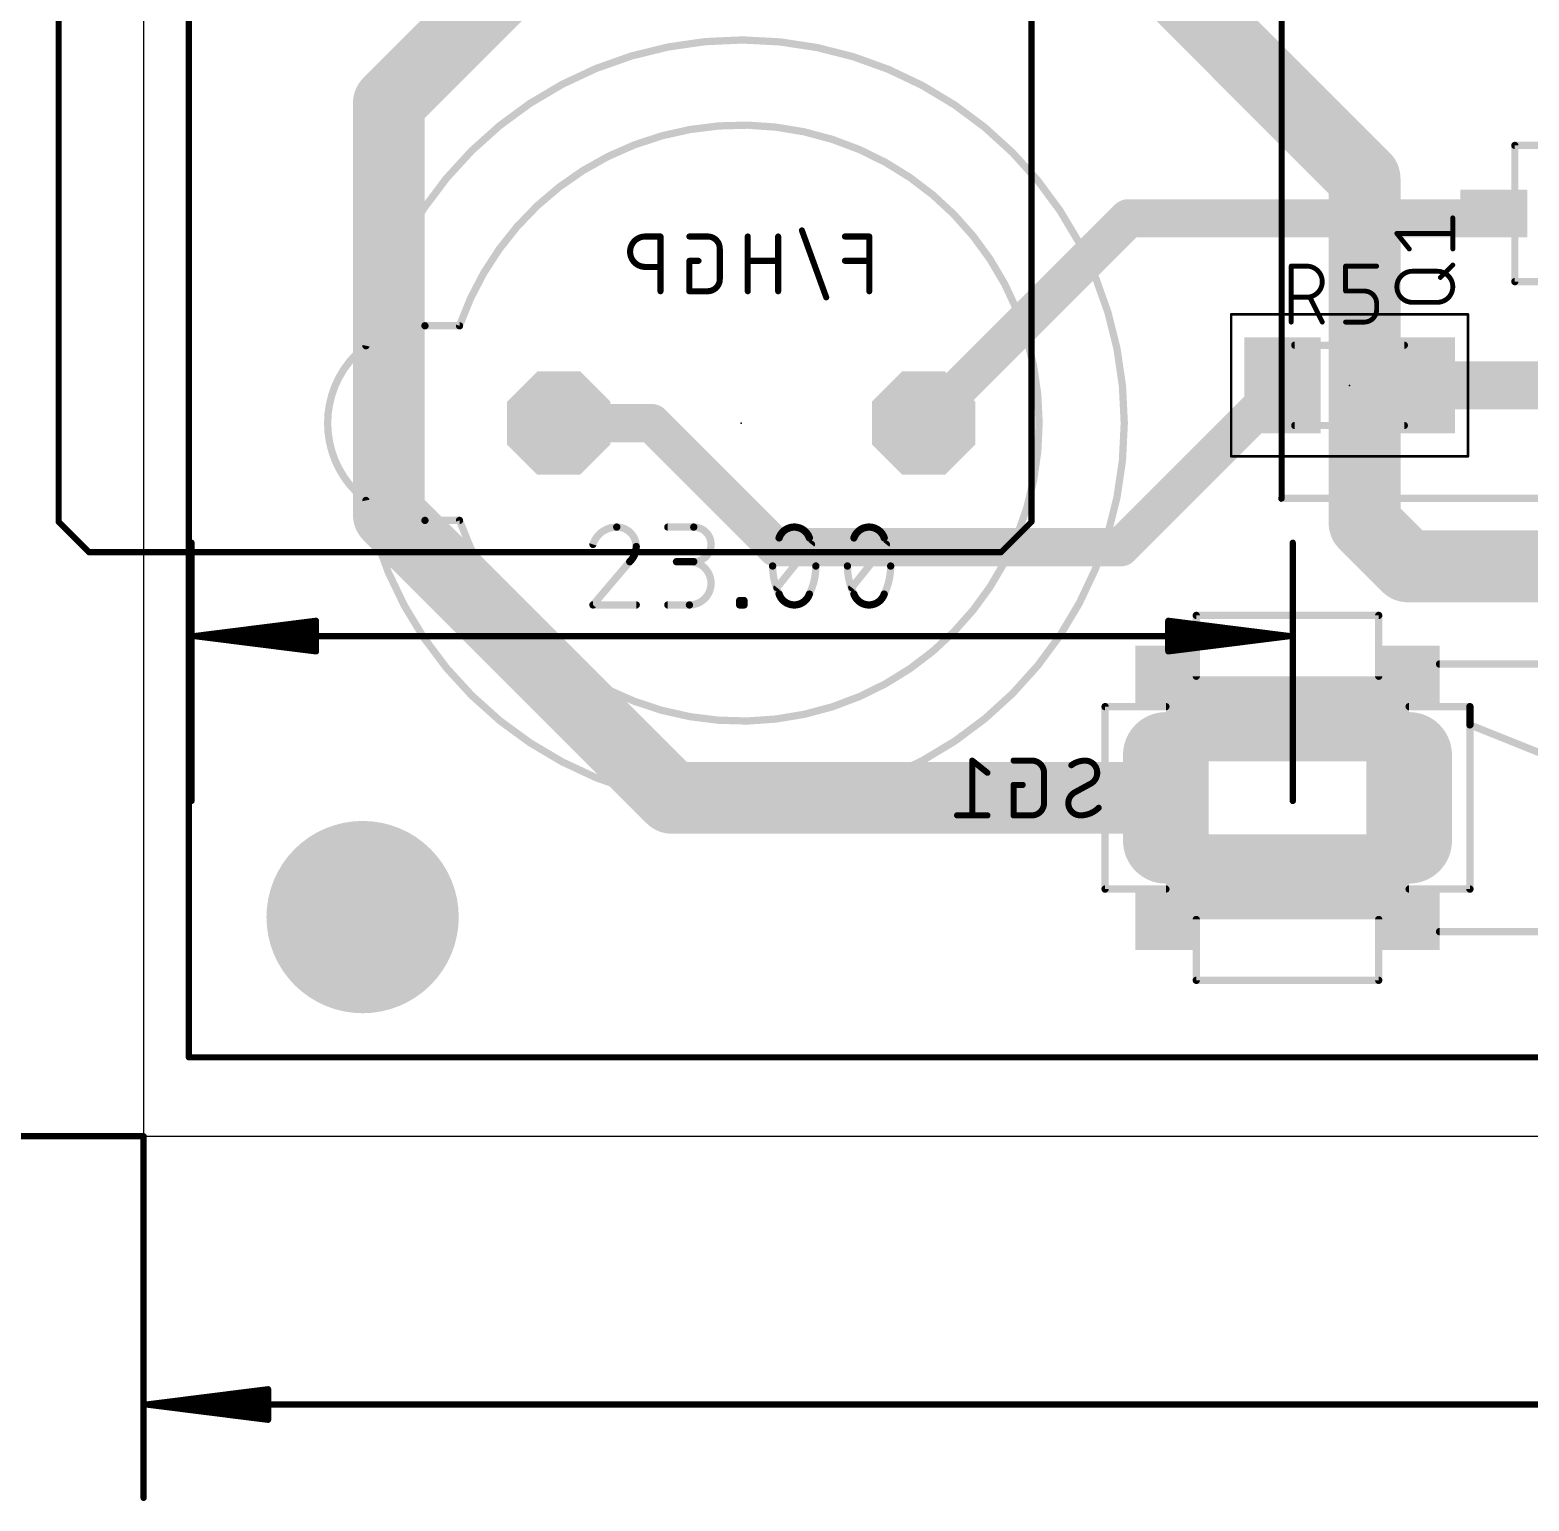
# Model space of a CAD drawing. Extents: x -35 to 140, y -8 to 139.
# Drawn here: x -2.37 to 28.93, y -7.62 to 23.1 of the extents above; entities that cross this region are included whole.
import ezdxf

# ---------------------------------------------------------------- set-up
doc = ezdxf.new("R2010")
doc.units = 0
for name, color, linetype in [('1', 12, 'CONTINUOUS'), ('16', 132, 'CONTINUOUS'), ('17', 110, 'CONTINUOUS'), ('20', 31, 'CONTINUOUS'), ('21', 253, 'CONTINUOUS'), ('22', 253, 'CONTINUOUS'), ('23', 53, 'CONTINUOUS'), ('24', 53, 'CONTINUOUS'), ('25', 253, 'CONTINUOUS'), ('26', 253, 'CONTINUOUS'), ('27', 253, 'CONTINUOUS'), ('28', 253, 'CONTINUOUS'), ('39', 12, 'CONTINUOUS'), ('51', 253, 'CONTINUOUS'), ('52', 253, 'CONTINUOUS')]:
    doc.layers.add(name, color=color, linetype=linetype)

# ---------------------------------------------------------------- blocks, each defined once
blk = doc.blocks.new('RECT')
blk.add_solid([(-0.5, -0.5), (0.5, -0.5), (-0.5, 0.5), (0.5, 0.5)])
blk = doc.blocks.new('LONGP100')
at = {"const_width": 1}
blk.add_lwpolyline([(-0.5, 0), (0.5, 0)], dxfattribs=at)
at = {"const_width": 0.5}
for points in [[(-0.5, 0.25, 1), (-0.5, -0.25)], [(0.5, -0.25, 1), (0.5, 0.25)]]:
    blk.add_lwpolyline(points, format="xyb", dxfattribs=at)
blk = doc.blocks.new('ROUNDP')
at = {"const_width": 0.5}
blk.add_lwpolyline([(0, -0.25, 1), (0, 0.25, 1), (0, -0.25)], format="xyb", dxfattribs=at)
blk = doc.blocks.new('OCTAGONP')
at = {"const_width": 0.5}
blk.add_lwpolyline([(-0.25, -0.1036), (-0.25, 0.1036), (-0.1036, 0.25), (0.1036, 0.25), (0.25, 0.1036), (0.25, -0.1036), (0.1036, -0.25), (-0.1036, -0.25), (-0.25, -0.1036), (-0.25, 0.1036)], dxfattribs=at)

msp = doc.modelspace()

# ---------------------------------------------------------------- linework, layer by layer
at = {"layer": '1'}
for points, const_width in [([(8.022, 24.472), (5.122, 21.572)], 1.5), ([(5.122, 21.572), (5.122, 12.978)], 1.5), ([(16.29, 14.892), (20.566, 19.168)], 0.8), ([(28.098, 19.168), (20.566, 19.168)], 0.8), ([(28.098, 19.168), (28.198, 19.268)], 0.8), ([(20.406, 12.3), (23.786, 15.68)], 0.8), ([(26.586, 15.68), (30.82, 15.68)], 1), ([(8.67, 14.892), (10.608, 14.892)], 0.8), ([(10.608, 14.892), (13.2, 12.3)], 0.8), ([(5.122, 12.978), (11.034, 7.066)], 1.5), ([(13.2, 12.3), (20.406, 12.3)], 0.8), ([(11.034, 7.066), (21.35, 7.066)], 1.5)]:
    msp.add_lwpolyline(points, dxfattribs=dict(at, const_width=const_width))
for points, const_width in [([(5.497, 21.572, 1), (4.747, 21.572)], 0.75), ([(4.8568, 21.8372, 1), (5.3872, 21.3068)], 0.75), ([(20.566, 19.368, 1), (20.566, 18.968)], 0.4), ([(20.7074, 19.0266, 1), (20.4246, 19.3094)], 0.4), ([(27.9566, 19.3094, 1), (28.2394, 19.0266)], 0.4), ([(28.3394, 19.1266, 1), (28.0566, 19.4094)], 0.4), ([(28.098, 18.968, 1), (28.098, 19.368)], 0.4), ([(23.9274, 15.5386, 1), (23.6446, 15.8214)], 0.4), ([(26.586, 15.93, 1), (26.586, 15.43)], 0.5), ([(8.67, 15.092, 1), (8.67, 14.692)], 0.4), ([(10.7494, 15.0334, 1), (10.4666, 14.7506)], 0.4), ([(10.608, 14.692, 1), (10.608, 15.092)], 0.4), ([(16.1486, 15.0334, 1), (16.4314, 14.7506)], 0.4), ([(5.3872, 13.2432, 1), (4.8568, 12.7128)], 0.75), ([(4.747, 12.978, 1), (5.497, 12.978)], 0.75), ([(13.2, 12.5, 1), (13.2, 12.1)], 0.4), ([(13.0586, 12.1586, 1), (13.3414, 12.4414)], 0.4), ([(20.2646, 12.4414, 1), (20.5474, 12.1586)], 0.4), ([(20.406, 12.1, 1), (20.406, 12.5)], 0.4), ([(11.034, 7.441, 1), (11.034, 6.691)], 0.75), ([(10.7688, 6.8008, 1), (11.2992, 7.3312)], 0.75), ([(21.35, 6.691, 1), (21.35, 7.441)], 0.75)]:
    msp.add_lwpolyline(points, format="xyb", dxfattribs=dict(at, const_width=const_width))
at = {"layer": '16', "const_width": 1.5}
for points in [[(16.8, 28.7), (25.5, 20)], [(25.5, 20), (25.5, 12.8)], [(25.5, 12.8), (26.4, 11.9)], [(26.4, 11.9), (43.3, 11.9)]]:
    msp.add_lwpolyline(points, dxfattribs=at)
at = {"layer": '16', "const_width": 0.75}
for points in [[(25.875, 20, 1), (25.125, 20)], [(25.2348, 19.7348, 1), (25.7652, 20.2652)], [(25.7652, 13.0652, 1), (25.2348, 12.5348)], [(25.125, 12.8, 1), (25.875, 12.8)], [(26.4, 12.275, 1), (26.4, 11.525)], [(26.1348, 11.6348, 1), (26.6652, 12.1652)]]:
    msp.add_lwpolyline(points, format="xyb", dxfattribs=at)
at = {"layer": '20'}
for p, q in [((0, 90), (0, 0)), ((0, 0), (140, 0))]:
    msp.add_line(p, q, dxfattribs=at)
at = {"layer": '21', "const_width": 0.1524}
for points in [[(21.985, 10.876), (25.795, 10.876)], [(21.985, 10.876), (21.985, 9.606)], [(25.795, 9.606), (25.795, 10.876)], [(35.955, 9.86), (27.065, 9.86)], [(20.08, 5.161), (20.08, 8.971)], [(20.08, 8.971), (21.35, 8.971)], [(27.7, 8.971), (26.43, 8.971)], [(27.7, 8.971), (27.7, 8.59)], [(35.32, 5.542), (27.7, 8.59)], [(27.7, 8.59), (27.7, 5.161)], [(21.35, 5.161), (20.08, 5.161)], [(26.43, 5.161), (27.7, 5.161)], [(21.985, 4.526), (21.985, 3.256)], [(25.795, 4.526), (25.795, 3.256)], [(35.955, 4.272), (27.065, 4.272)], [(25.795, 3.256), (21.985, 3.256)]]:
    msp.add_lwpolyline(points, dxfattribs=at)
at = {"layer": '21', "const_width": 0.0762}
for points in [[(21.985, 10.9141, 1), (21.985, 10.8379)], [(22.0231, 10.876, 1), (21.9469, 10.876)], [(25.8331, 10.876, 1), (25.7569, 10.876)], [(25.795, 10.8379, 1), (25.795, 10.9141)], [(27.065, 9.8981, 1), (27.065, 9.8219)], [(21.9469, 9.606, 1), (22.0231, 9.606)], [(25.7569, 9.606, 1), (25.8331, 9.606)], [(20.1181, 8.971, 1), (20.0419, 8.971)], [(20.08, 9.0091, 1), (20.08, 8.9329)], [(21.35, 8.9329, 1), (21.35, 9.0091)], [(26.43, 9.0091, 1), (26.43, 8.9329)], [(27.7381, 8.971, 1), (27.6619, 8.971)], [(27.7, 8.9329, 1), (27.7, 9.0091)], [(27.7141, 8.6254, 1), (27.6859, 8.5546)], [(27.7381, 8.59, 1), (27.6619, 8.59)], [(27.6619, 8.59, 1), (27.7381, 8.59)], [(20.08, 5.1991, 1), (20.08, 5.1229)], [(20.0419, 5.161, 1), (20.1181, 5.161)], [(21.35, 5.1229, 1), (21.35, 5.1991)], [(26.43, 5.1991, 1), (26.43, 5.1229)], [(27.6619, 5.161, 1), (27.7381, 5.161)], [(27.7, 5.1229, 1), (27.7, 5.1991)], [(22.0231, 4.526, 1), (21.9469, 4.526)], [(25.8331, 4.526, 1), (25.7569, 4.526)], [(27.065, 4.3101, 1), (27.065, 4.2339)], [(21.985, 3.2941, 1), (21.985, 3.2179)], [(21.9469, 3.256, 1), (22.0231, 3.256)], [(25.7569, 3.256, 1), (25.8331, 3.256)], [(25.795, 3.2179, 1), (25.795, 3.2941)]]:
    msp.add_lwpolyline(points, format="xyb", dxfattribs=at)
at = {"layer": '22'}
for points, const_width in [([(4.6439, 13.2762, 9.8014), (4.6439, 16.5078)], 0.1524), ([(6.598, 12.86, 5.9571), (6.598, 16.924)], 0.1524), ([(5.876, 16.924, 1), (5.876, 12.86)], 0.1524), ([(5.876, 16.9621, 1), (5.876, 16.8859)], 0.0762), ([(5.876, 16.8859, 1), (5.876, 16.9621)], 0.0762), ([(6.562, 16.9364, 1), (6.634, 16.9116)], 0.0762), ([(6.598, 16.8859, 1), (6.598, 16.9621)], 0.0762), ([(4.6066, 16.5155, 1), (4.6812, 16.5001)], 0.0762), ([(4.6812, 13.2839, 1), (4.6066, 13.2685)], 0.0762), ([(5.876, 12.8981, 1), (5.876, 12.8219)], 0.0762), ([(5.876, 12.8219, 1), (5.876, 12.8981)], 0.0762), ([(6.634, 12.8724, 1), (6.562, 12.8476)], 0.0762), ([(6.598, 12.8219, 1), (6.598, 12.8981)], 0.0762)]:
    msp.add_lwpolyline(points, format="xyb", dxfattribs=dict(at, const_width=const_width))
at = {"layer": '22', "const_width": 0.1524}
for points in [[(5.876, 16.924), (6.598, 16.924)], [(5.876, 12.86), (6.598, 12.86)]]:
    msp.add_lwpolyline(points, dxfattribs=at)
at = {"layer": '23'}
msp.add_point((25.186, 15.68), dxfattribs=at)
at = {"layer": '24'}
msp.add_point((12.48, 14.892), dxfattribs=at)
at = {"layer": '25', "const_width": 0.1016}
for points in [[(27.3422, 18.5282), (27.3422, 19.1773)], [(26.4334, 18.5282), (26.1738, 18.8527)], [(26.1738, 18.8527), (27.3422, 18.8527)], [(23.9668, 17.0008), (23.9668, 18.1692)], [(23.9668, 18.1692), (24.2914, 18.1692)], [(25.1024, 17.6499), (25.1024, 18.1692)], [(25.1024, 18.1692), (25.7515, 18.1692)], [(27.0826, 17.9331), (27.3422, 18.1927)], [(26.4984, 18.0629), (27.0176, 18.0629)], [(24.2914, 17.5201), (23.9668, 17.5201)], [(24.6159, 17.0008), (24.3563, 17.5201)], [(25.4919, 17.6499), (25.1024, 17.6499)], [(25.7515, 17.2604), (25.7515, 17.3903)], [(27.0176, 17.4138), (26.4984, 17.4138)], [(25.1024, 17.0008), (25.4919, 17.0008)]]:
    msp.add_lwpolyline(points, dxfattribs=at)
at = {"layer": '25'}
for points, const_width in [([(27.3676, 19.1773, 1), (27.3168, 19.1773)], 0.0508), ([(26.1936, 18.8686, 1), (26.154, 18.8369)], 0.0508), ([(26.1738, 18.8781, 1), (26.1738, 18.8273)], 0.0508), ([(27.3422, 18.8273, 1), (27.3422, 18.8781)], 0.0508), ([(26.4136, 18.5123, 1), (26.4533, 18.5441)], 0.0508), ([(27.3168, 18.5282, 1), (27.3676, 18.5282)], 0.0508), ([(23.9922, 18.1692, 1), (23.9414, 18.1692)], 0.0508), ([(23.9668, 18.1946, 1), (23.9668, 18.1438)], 0.0508), ([(24.2914, 17.5201, 1), (24.2914, 18.1692)], 0.1016), ([(24.2914, 18.1946, 1), (24.2914, 18.1438)], 0.0508), ([(24.2914, 18.1438, 1), (24.2914, 18.1946)], 0.0508), ([(25.1278, 18.1692, 1), (25.077, 18.1692)], 0.0508), ([(25.1024, 18.1946, 1), (25.1024, 18.1438)], 0.0508), ([(25.7515, 18.1438, 1), (25.7515, 18.1946)], 0.0508), ([(27.3602, 18.1748, 1), (27.3242, 18.2107)], 0.0508), ([(26.4984, 18.0629, 1), (26.4984, 17.4138)], 0.1016), ([(26.4984, 18.0883, 1), (26.4984, 18.0375)], 0.0508), ([(26.4984, 18.0375, 1), (26.4984, 18.0883)], 0.0508), ([(27.0176, 17.4138, 1), (27.0176, 18.0629)], 0.1016), ([(27.0176, 18.0883, 1), (27.0176, 18.0375)], 0.0508), ([(27.0176, 18.0375, 1), (27.0176, 18.0883)], 0.0508), ([(27.0646, 17.951, 1), (27.1005, 17.9151)], 0.0508), ([(23.9668, 17.5455, 1), (23.9668, 17.4947)], 0.0508), ([(24.2914, 17.5455, 1), (24.2914, 17.4947)], 0.0508), ([(24.2914, 17.4947, 1), (24.2914, 17.5455)], 0.0508), ([(24.379, 17.5314, 1), (24.3335, 17.5087)], 0.0508), ([(25.1024, 17.6753, 1), (25.1024, 17.6245)], 0.0508), ([(25.077, 17.6499, 1), (25.1278, 17.6499)], 0.0508), ([(25.7515, 17.3903, 0.4142), (25.4919, 17.6499)], 0.1016), ([(25.4919, 17.6753, 1), (25.4919, 17.6245)], 0.0508), ([(25.4919, 17.6245, 1), (25.4919, 17.6753)], 0.0508), ([(25.4919, 17.0008, 0.4142), (25.7515, 17.2604)], 0.1016), ([(25.7769, 17.3903, 1), (25.7261, 17.3903)], 0.0508), ([(25.7261, 17.3903, 1), (25.7769, 17.3903)], 0.0508), ([(25.7769, 17.2604, 1), (25.7261, 17.2604)], 0.0508), ([(25.7261, 17.2604, 1), (25.7769, 17.2604)], 0.0508), ([(26.4984, 17.4392, 1), (26.4984, 17.3884)], 0.0508), ([(26.4984, 17.3884, 1), (26.4984, 17.4392)], 0.0508), ([(27.0176, 17.4392, 1), (27.0176, 17.3884)], 0.0508), ([(27.0176, 17.3884, 1), (27.0176, 17.4392)], 0.0508), ([(23.9414, 17.0008, 1), (23.9922, 17.0008)], 0.0508), ([(24.5932, 16.9894, 1), (24.6386, 17.0122)], 0.0508), ([(25.1024, 17.0262, 1), (25.1024, 16.9754)], 0.0508), ([(25.4919, 17.0262, 1), (25.4919, 16.9754)], 0.0508), ([(25.4919, 16.9754, 1), (25.4919, 17.0262)], 0.0508)]:
    msp.add_lwpolyline(points, format="xyb", dxfattribs=dict(at, const_width=const_width))
at = {"layer": '26', "const_width": 0.127}
for points in [[(17.6235, 7.5895), (17.306, 7.8435)], [(17.306, 7.8435), (17.306, 6.7005)], [(18.5506, 7.8435), (18.1696, 7.8435)], [(18.8046, 6.9545), (18.8046, 7.5895)], [(18.3601, 7.3355), (18.1696, 7.3355)], [(18.1696, 7.3355), (18.1696, 6.7005)], [(19.4396, 7.1768), (19.7889, 7.3673)], [(17.6235, 6.7005), (16.9885, 6.7005)], [(18.1696, 6.7005), (18.5506, 6.7005)]]:
    msp.add_lwpolyline(points, dxfattribs=at)
at = {"layer": '26'}
for points, const_width in [([(17.3258, 7.8683, 1), (17.2862, 7.8187)], 0.0635), ([(17.3377, 7.8435, 1), (17.2743, 7.8435)], 0.0635), ([(18.1696, 7.8753, 1), (18.1696, 7.8118)], 0.0635), ([(18.5506, 7.8753, 1), (18.5506, 7.8118)], 0.0635), ([(18.8046, 7.5895, 0.4142), (18.5506, 7.8435)], 0.127), ([(18.5506, 7.8118, 1), (18.5506, 7.8753)], 0.0635), ([(19.6619, 7.8435, 0.1623), (19.3761, 7.7483)], 0.127), ([(19.6619, 7.8753, 1), (19.6619, 7.8118)], 0.0635), ([(19.9159, 7.5895, 0.4142), (19.6619, 7.8435)], 0.127), ([(19.6618, 7.8118, 1), (19.6619, 7.8753)], 0.0635), ([(17.6037, 7.5647, 1), (17.6433, 7.6143)], 0.0635), ([(18.8363, 7.5895, 1), (18.7729, 7.5895)], 0.0635), ([(18.7729, 7.5895, 1), (18.8363, 7.5895)], 0.0635), ([(19.357, 7.7736, 1), (19.3952, 7.7229)], 0.0635), ([(19.7889, 7.3673, 0.2656), (19.9159, 7.5895)], 0.127), ([(19.9476, 7.5895, 1), (19.8841, 7.5895)], 0.0635), ([(19.8841, 7.5895, 1), (19.9476, 7.5895)], 0.0635), ([(18.1696, 7.3673, 1), (18.1696, 7.3038)], 0.0635), ([(18.2014, 7.3355, 1), (18.1379, 7.3355)], 0.0635), ([(18.3601, 7.3038, 1), (18.3601, 7.3673)], 0.0635), ([(19.4396, 7.1768, 0.2656), (19.3126, 6.9545)], 0.127), ([(19.4244, 7.2046, 1), (19.4548, 7.1489)], 0.0635), ([(19.4557, 7.1494, 1), (19.4235, 7.2041)], 0.0635), ([(19.7727, 7.3946, 1), (19.805, 7.3399)], 0.0635), ([(19.8041, 7.3394, 1), (19.7736, 7.3951)], 0.0635), ([(18.5506, 6.7005, 0.4142), (18.8046, 6.9545)], 0.127), ([(18.8363, 6.9545, 1), (18.7729, 6.9545)], 0.0635), ([(18.7729, 6.9545, 1), (18.8363, 6.9545)], 0.0635), ([(19.3126, 6.9545, 0.4142), (19.5666, 6.7005)], 0.127), ([(19.3443, 6.9545, 1), (19.2809, 6.9545)], 0.0635), ([(19.2809, 6.9545, 1), (19.3443, 6.9545)], 0.0635), ([(19.5666, 6.7005, 0.2), (19.9476, 6.8593)], 0.127), ([(19.9701, 6.8369, 1), (19.9251, 6.8816)], 0.0635), ([(16.9885, 6.7322, 1), (16.9885, 6.6688)], 0.0635), ([(17.2743, 6.7005, 1), (17.3377, 6.7005)], 0.0635), ([(17.6235, 6.6688, 1), (17.6235, 6.7322)], 0.0635), ([(18.1696, 6.7322, 1), (18.1696, 6.6688)], 0.0635), ([(18.1379, 6.7005, 1), (18.2014, 6.7005)], 0.0635), ([(18.5506, 6.7322, 1), (18.5506, 6.6688)], 0.0635), ([(18.5506, 6.6688, 1), (18.5506, 6.7322)], 0.0635), ([(19.5666, 6.7322, 1), (19.5666, 6.6688)], 0.0635), ([(19.5666, 6.6688, 1), (19.5666, 6.7322)], 0.0635)]:
    msp.add_lwpolyline(points, format="xyb", dxfattribs=dict(at, const_width=const_width))
at = {"layer": '28'}
for points, const_width in [([(10.478, 18.7885, 1), (10.478, 18.1535)], 0.127), ([(10.478, 18.8203, 1), (10.478, 18.7568)], 0.0635), ([(10.478, 18.7568, 1), (10.478, 18.8203)], 0.0635), ([(10.8273, 18.7885, 1), (10.7637, 18.7885)], 0.0635), ([(10.7955, 18.7568, 1), (10.7955, 18.8203)], 0.0635), ([(11.3987, 18.8203, 1), (11.3987, 18.7568)], 0.0635), ([(11.7797, 18.8203, 1), (11.7797, 18.7568)], 0.0635), ([(12.0338, 18.5345, 0.4142), (11.7797, 18.7885)], 0.127), ([(11.7797, 18.7568, 1), (11.7797, 18.8203)], 0.0635), ([(12.6497, 18.7885, 1), (12.5862, 18.7885)], 0.0635), ([(13.2847, 18.7885, 1), (13.2212, 18.7885)], 0.0635), ([(13.7781, 18.9264, 1), (13.7184, 18.9046)], 0.0635), ([(14.6474, 18.8203, 1), (14.6474, 18.7568)], 0.0635), ([(15.1872, 18.7885, 1), (15.1237, 18.7885)], 0.0635), ([(15.1554, 18.7568, 1), (15.1554, 18.8203)], 0.0635), ([(12.0655, 18.5345, 1), (12.002, 18.5345)], 0.0635), ([(12.002, 18.5345, 1), (12.0655, 18.5345)], 0.0635), ([(10.478, 18.1852, 1), (10.478, 18.1218)], 0.0635), ([(10.478, 18.1218, 1), (10.478, 18.1852)], 0.0635), ([(10.7955, 18.1218, 1), (10.7955, 18.1852)], 0.0635), ([(11.3987, 18.3122, 1), (11.3987, 18.2488)], 0.0635), ([(11.4305, 18.2805, 1), (11.367, 18.2805)], 0.0635), ([(11.5892, 18.2488, 1), (11.5892, 18.3122)], 0.0635), ([(12.618, 18.3122, 1), (12.618, 18.2488)], 0.0635), ([(13.253, 18.2488, 1), (13.253, 18.3122)], 0.0635), ([(14.6474, 18.3122, 1), (14.6474, 18.2488)], 0.0635), ([(15.1554, 18.2488, 1), (15.1554, 18.3122)], 0.0635), ([(11.7797, 17.6455, 0.4142), (12.0338, 17.8995)], 0.127), ([(12.0655, 17.8995, 1), (12.002, 17.8995)], 0.0635), ([(12.002, 17.8995, 1), (12.0655, 17.8995)], 0.0635), ([(10.7637, 17.6455, 1), (10.8273, 17.6455)], 0.0635), ([(11.3987, 17.6773, 1), (11.3987, 17.6138)], 0.0635), ([(11.367, 17.6455, 1), (11.4305, 17.6455)], 0.0635), ([(11.7797, 17.6773, 1), (11.7797, 17.6138)], 0.0635), ([(11.7797, 17.6138, 1), (11.7797, 17.6773)], 0.0635), ([(12.5862, 17.6455, 1), (12.6497, 17.6455)], 0.0635), ([(13.2212, 17.6455, 1), (13.2847, 17.6455)], 0.0635), ([(14.2264, 17.5076, 1), (14.2861, 17.5294)], 0.0635), ([(15.1237, 17.6455, 1), (15.1872, 17.6455)], 0.0635)]:
    msp.add_lwpolyline(points, format="xyb", dxfattribs=dict(at, const_width=const_width))
at = {"layer": '28', "const_width": 0.127}
for points in [[(10.7955, 18.7885), (10.478, 18.7885)], [(10.7955, 17.6455), (10.7955, 18.7885)], [(11.7797, 18.7885), (11.3987, 18.7885)], [(12.618, 18.7885), (12.618, 17.6455)], [(13.253, 17.6455), (13.253, 18.7885)], [(14.2563, 17.5185), (13.7483, 18.9155)], [(15.1554, 18.7885), (14.6474, 18.7885)], [(15.1554, 17.6455), (15.1554, 18.7885)], [(12.0338, 17.8995), (12.0338, 18.5345)], [(10.478, 18.1535), (10.7955, 18.1535)], [(11.5892, 18.2805), (11.3987, 18.2805)], [(11.3987, 18.2805), (11.3987, 17.6455)], [(13.253, 18.2805), (12.618, 18.2805)], [(15.1554, 18.2805), (14.6474, 18.2805)], [(11.3987, 17.6455), (11.7797, 17.6455)]]:
    msp.add_lwpolyline(points, dxfattribs=at)
at = {"layer": '39', "const_width": 0.0508}
for points in [[(22.713, 17.163), (27.659, 17.163)], [(22.713, 14.197), (22.713, 17.163)], [(27.659, 17.163), (27.659, 14.197)], [(27.659, 14.197), (22.713, 14.197)]]:
    msp.add_lwpolyline(points, dxfattribs=at)
at = {"layer": '39', "const_width": 0.0254}
for points in [[(22.713, 17.1757, 1), (22.713, 17.1503)], [(22.7257, 17.163, 1), (22.7003, 17.163)], [(27.6717, 17.163, 1), (27.6463, 17.163)], [(27.659, 17.1503, 1), (27.659, 17.1757)], [(22.713, 14.2097, 1), (22.713, 14.1843)], [(22.7003, 14.197, 1), (22.7257, 14.197)], [(27.6463, 14.197, 1), (27.6717, 14.197)], [(27.659, 14.1843, 1), (27.659, 14.2097)]]:
    msp.add_lwpolyline(points, format="xyb", dxfattribs=at)
at = {"layer": '51'}
for points, const_width in [([(23.77, 76.18), (23.77, 13.32)], 0.127), ([(28.6376, 20.6904), (29.9584, 20.6904)], 0.1524), ([(28.6376, 17.8456), (28.6376, 20.6904)], 0.1524), ([(29.9584, 17.8456), (28.6376, 17.8456)], 0.1524), ([(26.329, 16.5182), (24.043, 16.5182)], 0.1524), ([(26.329, 14.8418), (24.043, 14.8418)], 0.1524), ([(23.77, 13.32), (120.08, 13.32)], 0.15), ([(10.9483, 12.7203), (11.4902, 12.7203)], 0.1524), ([(1, 7), (1, 12.394)], 0.13), ([(13.227, 11.4559), (13.9495, 12.3591)], 0.1524), ([(14.7901, 11.4559), (15.5126, 12.3591)], 0.1524), ([(24, 7), (24, 12.394)], 0.13), ([(10.1528, 11.9978), (9.3852, 11.0947)], 0.1524), ([(11.4902, 11.9978), (11.1289, 11.9978)], 0.1524), ([(9.3852, 11.0947), (10.2883, 11.0947)], 0.1524), ([(10.9483, 11.0947), (11.3999, 11.0947)], 0.1524), ([(12.4489, 11.0947), (12.4489, 11.185)], 0.1524), ([(12.4489, 11.185), (12.5392, 11.185)], 0.1524), ([(12.5392, 11.0947), (12.4489, 11.0947)], 0.1524), ([(12.5392, 11.185), (12.5392, 11.0947)], 0.1524), ([(1.065, 10.444), (3.6, 10.7632)], 0.13), ([(1.065, 10.444), (3.6, 10.704)], 0.13), ([(3.6, 10.7632), (3.6, 10.1248)], 0.13), ([(23.935, 10.444), (21.4, 10.7632)], 0.13), ([(21.4, 10.7632), (21.4, 10.1248)], 0.13), ([(23.935, 10.444), (21.4, 10.704)], 0.13), ([(1.065, 10.444), (3.6, 10.574)], 0.13), ([(1.065, 10.444), (23.935, 10.444)], 0.13), ([(3.6, 10.1248), (1.065, 10.444)], 0.13), ([(3.6, 10.314), (1.065, 10.444)], 0.13), ([(3.6, 10.184), (1.065, 10.444)], 0.13), ([(23.935, 10.444), (21.4, 10.574)], 0.13), ([(21.4, 10.1248), (23.935, 10.444)], 0.13), ([(21.4, 10.314), (23.935, 10.444)], 0.13), ([(21.4, 10.184), (23.935, 10.444)], 0.13), ([(0, 0), (-23.9793, 0)], 0.13), ([(0, 0), (0, -7.5527)], 0.13), ([(0.065, -5.6027), (2.6, -5.2834)], 0.13), ([(0.065, -5.6027), (2.6, -5.3427)], 0.13), ([(2.6, -5.2834), (2.6, -5.9219)], 0.13), ([(0.065, -5.6027), (2.6, -5.4727)], 0.13), ([(0.065, -5.6027), (139.935, -5.6027)], 0.13), ([(2.6, -5.9219), (0.065, -5.6027)], 0.13), ([(2.6, -5.7327), (0.065, -5.6027)], 0.13), ([(2.6, -5.8627), (0.065, -5.6027)], 0.13)]:
    msp.add_lwpolyline(points, dxfattribs=dict(at, const_width=const_width))
for points, const_width in [([(28.6376, 20.7285, 1), (28.6376, 20.6523)], 0.0762), ([(28.6757, 20.6904, 1), (28.5995, 20.6904)], 0.0762), ([(28.6376, 17.8837, 1), (28.6376, 17.8075)], 0.0762), ([(28.5995, 17.8456, 1), (28.6757, 17.8456)], 0.0762), ([(24.043, 16.5563, 1), (24.043, 16.4801)], 0.0762), ([(26.329, 16.4801, 1), (26.329, 16.5563)], 0.0762), ([(24.043, 14.8799, 1), (24.043, 14.8037)], 0.0762), ([(26.329, 14.8037, 1), (26.329, 14.8799)], 0.0762), ([(23.77, 13.3575, 1), (23.77, 13.2825)], 0.075), ([(23.7383, 13.32, 1), (23.8017, 13.32)], 0.0635), ([(9.8819, 12.7203, 0.3252), (9.3852, 12.3591)], 0.1524), ([(10.2883, 12.3139, 0.4142), (9.8819, 12.7203)], 0.1524), ([(9.8819, 12.7584, 1), (9.8819, 12.6822)], 0.0762), ([(9.8819, 12.6822, 1), (9.8819, 12.7584)], 0.0762), ([(10.9483, 12.7584, 1), (10.9483, 12.6822)], 0.0762), ([(11.4902, 11.9978, 1), (11.4902, 12.7203)], 0.1524), ([(11.4902, 12.7584, 1), (11.4902, 12.6822)], 0.0762), ([(11.4902, 12.6822, 1), (11.4902, 12.7584)], 0.0762), ([(13.2722, 12.4945, 0.1139), (13.1367, 11.9075)], 0.1524), ([(13.2361, 12.5069, 1), (13.3082, 12.4822)], 0.0762), ([(13.5882, 12.7203, 0.3205), (13.2722, 12.4945)], 0.1524), ([(13.3064, 12.4778, 1), (13.2379, 12.5112)], 0.0762), ([(13.9043, 12.4945, 0.3205), (13.5882, 12.7203)], 0.1524), ([(13.5882, 12.7584, 1), (13.5882, 12.6822)], 0.0762), ([(13.5882, 12.6822, 1), (13.5882, 12.7584)], 0.0762), ([(14.0398, 11.9075, 0.1139), (13.9043, 12.4945)], 0.1524), ([(13.9386, 12.5112, 1), (13.8701, 12.4778)], 0.0762), ([(13.8683, 12.4822, 1), (13.9404, 12.5069)], 0.0762), ([(14.8353, 12.4945, 0.1139), (14.6998, 11.9075)], 0.1524), ([(14.7992, 12.5069, 1), (14.8713, 12.4822)], 0.0762), ([(15.1514, 12.7203, 0.3205), (14.8353, 12.4945)], 0.1524), ([(14.8695, 12.4778, 1), (14.801, 12.5112)], 0.0762), ([(15.4675, 12.4945, 0.3205), (15.1514, 12.7203)], 0.1524), ([(15.1514, 12.7584, 1), (15.1514, 12.6822)], 0.0762), ([(15.1514, 12.6822, 1), (15.1514, 12.7584)], 0.0762), ([(15.5017, 12.5112, 1), (15.4332, 12.4778)], 0.0762), ([(15.6029, 11.9075, 0.1139), (15.4675, 12.4945)], 0.1524), ([(15.4314, 12.4822, 1), (15.5035, 12.5069)], 0.0762), ([(1.0325, 12.394, 1), (0.9675, 12.394)], 0.065), ([(9.349, 12.3708, 1), (9.4214, 12.3473)], 0.0762), ([(10.1528, 11.9978, 0.2053), (10.2883, 12.3139)], 0.1524), ([(10.3264, 12.3139, 1), (10.2502, 12.3139)], 0.0762), ([(10.2502, 12.3139, 1), (10.3264, 12.3139)], 0.0762), ([(13.9792, 12.3353, 1), (13.9197, 12.3829)], 0.0762), ([(15.5424, 12.3353, 1), (15.4829, 12.3829)], 0.0762), ([(24.0325, 12.394, 1), (23.9675, 12.394)], 0.065), ([(10.1266, 12.0254, 1), (10.1791, 11.9702)], 0.0762), ([(10.1819, 11.9731, 1), (10.1238, 12.0225)], 0.0762), ([(11.1289, 12.0359, 1), (11.1289, 11.9597)], 0.0762), ([(11.3999, 11.0947, 1), (11.3999, 11.9978)], 0.1524), ([(11.3999, 12.0359, 1), (11.3999, 11.9597)], 0.0762), ([(11.4902, 12.0359, 1), (11.4902, 11.9597)], 0.0762), ([(11.4902, 11.9597, 1), (11.4902, 12.0359)], 0.0762), ([(13.1367, 11.9075, 0.1139), (13.2722, 11.3205)], 0.1524), ([(13.1748, 11.9075, 1), (13.0986, 11.9075)], 0.0762), ([(13.0986, 11.9075, 1), (13.1748, 11.9075)], 0.0762), ([(13.9043, 11.3205, 0.1139), (14.0398, 11.9075)], 0.1524), ([(14.0779, 11.9075, 1), (14.0017, 11.9075)], 0.0762), ([(14.0017, 11.9075, 1), (14.0779, 11.9075)], 0.0762), ([(14.6998, 11.9075, 0.1139), (14.8353, 11.3205)], 0.1524), ([(14.7379, 11.9075, 1), (14.6617, 11.9075)], 0.0762), ([(14.6617, 11.9075, 1), (14.7379, 11.9075)], 0.0762), ([(15.4675, 11.3205, 0.1139), (15.6029, 11.9075)], 0.1524), ([(15.641, 11.9075, 1), (15.5648, 11.9075)], 0.0762), ([(15.5648, 11.9075, 1), (15.641, 11.9075)], 0.0762), ([(13.1972, 11.4797, 1), (13.2568, 11.4321)], 0.0762), ([(13.3082, 11.3328, 1), (13.2361, 11.3081)], 0.0762), ([(13.2722, 11.3205, 0.3205), (13.5882, 11.0947)], 0.1524), ([(13.2379, 11.3038, 1), (13.3064, 11.3372)], 0.0762), ([(13.5882, 11.0947, 0.3205), (13.9043, 11.3205)], 0.1524), ([(13.8701, 11.3372, 1), (13.9386, 11.3038)], 0.0762), ([(13.9404, 11.3081, 1), (13.8683, 11.3328)], 0.0762), ([(14.7604, 11.4797, 1), (14.8199, 11.4321)], 0.0762), ([(14.8713, 11.3328, 1), (14.7992, 11.3081)], 0.0762), ([(14.8353, 11.3205, 0.3205), (15.1514, 11.0947)], 0.1524), ([(14.801, 11.3038, 1), (14.8695, 11.3372)], 0.0762), ([(15.1514, 11.0947, 0.3205), (15.4675, 11.3205)], 0.1524), ([(15.4332, 11.3372, 1), (15.5017, 11.3038)], 0.0762), ([(15.5035, 11.3081, 1), (15.4314, 11.3328)], 0.0762), ([(9.3852, 11.1328, 1), (9.3852, 11.0566)], 0.0762), ([(9.3562, 11.1194, 1), (9.4142, 11.07)], 0.0762), ([(10.2883, 11.0566, 1), (10.2883, 11.1328)], 0.0762), ([(10.9483, 11.1328, 1), (10.9483, 11.0566)], 0.0762), ([(11.3999, 11.1328, 1), (11.3999, 11.0566)], 0.0762), ([(11.3999, 11.0566, 1), (11.3999, 11.1328)], 0.0762), ([(12.487, 11.185, 1), (12.4108, 11.185)], 0.0762), ([(12.4489, 11.2231, 1), (12.4489, 11.1469)], 0.0762), ([(12.4489, 11.1328, 1), (12.4489, 11.0566)], 0.0762), ([(12.4108, 11.0947, 1), (12.487, 11.0947)], 0.0762), ([(12.5773, 11.185, 1), (12.5011, 11.185)], 0.0762), ([(12.5011, 11.0947, 1), (12.5773, 11.0947)], 0.0762), ([(12.5392, 11.1469, 1), (12.5392, 11.2231)], 0.0762), ([(12.5392, 11.0566, 1), (12.5392, 11.1328)], 0.0762), ([(13.5882, 11.1328, 1), (13.5882, 11.0566)], 0.0762), ([(13.5882, 11.0566, 1), (13.5882, 11.1328)], 0.0762), ([(15.1514, 11.1328, 1), (15.1514, 11.0566)], 0.0762), ([(15.1514, 11.0566, 1), (15.1514, 11.1328)], 0.0762), ([(3.6325, 10.7632, 1), (3.5675, 10.7632)], 0.065), ([(3.6041, 10.731, 1), (3.5959, 10.7955)], 0.065), ([(3.6033, 10.6717, 1), (3.5967, 10.7363)], 0.065), ([(21.4041, 10.7955, 1), (21.3959, 10.731)], 0.065), ([(21.4325, 10.7632, 1), (21.3675, 10.7632)], 0.065), ([(21.4033, 10.7363, 1), (21.3967, 10.6717)], 0.065), ([(1.065, 10.4765, 1), (1.065, 10.4115)], 0.065), ([(1.0691, 10.4762, 1), (1.0609, 10.4118)], 0.065), ([(1.0633, 10.4765, 1), (1.0667, 10.4115)], 0.065), ([(1.0667, 10.4765, 1), (1.0633, 10.4115)], 0.065), ([(1.0683, 10.4763, 1), (1.0617, 10.4117)], 0.065), ([(1.0617, 10.4763, 1), (1.0683, 10.4117)], 0.065), ([(1.0609, 10.4762, 1), (1.0691, 10.4118)], 0.065), ([(3.6017, 10.5415, 1), (3.5983, 10.6065)], 0.065), ([(3.5983, 10.2815, 1), (3.6017, 10.3465)], 0.065), ([(21.4017, 10.6065, 1), (21.3983, 10.5415)], 0.065), ([(21.3983, 10.3465, 1), (21.4017, 10.2815)], 0.065), ([(23.9391, 10.4118, 1), (23.9309, 10.4762)], 0.065), ([(23.9309, 10.4118, 1), (23.9391, 10.4762)], 0.065), ([(23.9383, 10.4117, 1), (23.9317, 10.4763)], 0.065), ([(23.9317, 10.4117, 1), (23.9383, 10.4763)], 0.065), ([(23.9333, 10.4115, 1), (23.9367, 10.4765)], 0.065), ([(23.9367, 10.4115, 1), (23.9333, 10.4765)], 0.065), ([(23.935, 10.4115, 1), (23.935, 10.4765)], 0.065), ([(3.5675, 10.1248, 1), (3.6325, 10.1248)], 0.065), ([(3.5959, 10.0925, 1), (3.6041, 10.157)], 0.065), ([(3.5967, 10.1517, 1), (3.6033, 10.2163)], 0.065), ([(21.3967, 10.2163, 1), (21.4033, 10.1517)], 0.065), ([(21.3959, 10.157, 1), (21.4041, 10.0925)], 0.065), ([(21.3675, 10.1248, 1), (21.4325, 10.1248)], 0.065), ([(0.9675, 7, 1), (1.0325, 7)], 0.065), ([(23.9675, 7, 1), (24.0325, 7)], 0.065), ([(0.0325, 0, 1), (-0.0325, 0)], 0.065), ([(0, -0.0325, 1), (0, 0.0325)], 0.065), ([(2.6325, -5.2834, 1), (2.5675, -5.2834)], 0.065), ([(2.6041, -5.3157, 1), (2.5959, -5.2512)], 0.065), ([(2.6033, -5.375, 1), (2.5967, -5.3103)], 0.065), ([(0.0691, -5.5704, 1), (0.0609, -5.6349)], 0.065), ([(0.0683, -5.5703, 1), (0.0617, -5.635)], 0.065), ([(0.065, -5.5702, 1), (0.065, -5.6352)], 0.065), ([(0.0633, -5.5702, 1), (0.0667, -5.6351)], 0.065), ([(0.0667, -5.5702, 1), (0.0633, -5.6351)], 0.065), ([(0.0617, -5.5703, 1), (0.0683, -5.635)], 0.065), ([(0.0609, -5.5704, 1), (0.0691, -5.6349)], 0.065), ([(2.6017, -5.5051, 1), (2.5983, -5.4402)], 0.065), ([(2.5675, -5.9219, 1), (2.6325, -5.9219)], 0.065), ([(2.5959, -5.9541, 1), (2.6041, -5.8896)], 0.065), ([(2.5967, -5.895, 1), (2.6033, -5.8303)], 0.065), ([(2.5983, -5.7651, 1), (2.6017, -5.7002)], 0.065), ([(-0.0325, -7.5527, 1), (0.0325, -7.5527)], 0.065)]:
    msp.add_lwpolyline(points, format="xyb", dxfattribs=dict(at, const_width=const_width))
at = {"layer": '52', "const_width": 0.127}
for points in [[(0.944, 35.446), (0.944, 1.646)], [(-1.776, 24.261), (-1.776, 12.831)], [(18.544, 12.831), (18.544, 24.261)], [(-1.776, 12.831), (-1.141, 12.196)], [(17.909, 12.196), (18.544, 12.831)], [(-1.141, 12.196), (17.909, 12.196)], [(56.644, 1.646), (0.944, 1.646)]]:
    msp.add_lwpolyline(points, dxfattribs=at)
at = {"layer": '52', "const_width": 0.0635}
for points in [[(-1.7535, 12.8535, 1), (-1.7985, 12.8085)], [(-1.8077, 12.831, 1), (-1.7443, 12.831)], [(18.5123, 12.831, 1), (18.5757, 12.831)], [(18.5665, 12.8085, 1), (18.5215, 12.8535)], [(-1.141, 12.2278, 1), (-1.141, 12.1642)], [(-1.1635, 12.1735, 1), (-1.1185, 12.2185)], [(17.8865, 12.2185, 1), (17.9315, 12.1735)], [(17.909, 12.1642, 1), (17.909, 12.2278)], [(0.944, 1.6778, 1), (0.944, 1.6143)], [(0.9123, 1.646, 1), (0.9758, 1.646)]]:
    msp.add_lwpolyline(points, format="xyb", dxfattribs=at)

# ---------------------------------------------------------------- block references
at = {"layer": '1', "yscale": 1.4, "rotation": 90}
msp.add_blockref('RECT', (28.198, 19.268), dxfattribs=at)
at = {"layer": '1', "xscale": 1.6, "yscale": 2}
for p in [(23.786, 15.68), (26.586, 15.68)]:
    msp.add_blockref('RECT', p, dxfattribs=at)
at = {"layer": '17', "xscale": 2.159, "yscale": 2.159}
for p in [(8.67, 14.892), (8.67, 14.892), (16.29, 14.892), (16.29, 14.892)]:
    msp.add_blockref('OCTAGONP', p, dxfattribs=at)
at = {"layer": '17'}
for name, p, xscale, yscale, rotation in [('LONGP100', (21.35, 7.066), 1.7907, 1.7907, 270), ('LONGP100', (21.35, 7.066), 1.7907, 1.7907, 270), ('LONGP100', (26.43, 7.066), 1.7907, 1.7907, 270), ('LONGP100', (26.43, 7.066), 1.7907, 1.7907, 270), ('ROUNDP', (4.574, 4.576), 4.016, 4.016, 180), ('ROUNDP', (4.574, 4.576), 4.016, 4.016, 180)]:
    msp.add_blockref(name, p, dxfattribs=dict(at, xscale=xscale, yscale=yscale, rotation=rotation))
at = {"layer": '21', "rotation": 180}
for p, xscale, yscale in [((21.35, 9.606), 1.27, 1.27), ((26.43, 9.606), 1.27, 1.27), ((23.89, 8.717), 3.81, 1.778), ((26.1125, 7.066), 0.635, 5.08), ((23.89, 5.415), 3.81, 1.778), ((21.35, 4.526), 1.27, 1.27), ((26.43, 4.526), 1.27, 1.27)]:
    msp.add_blockref('RECT', p, dxfattribs=dict(at, xscale=xscale, yscale=yscale))
at = {"layer": '27', "xscale": 0.635, "yscale": 5.08, "rotation": 180}
msp.add_blockref('RECT', (21.6675, 7.066), dxfattribs=at)
at = {"layer": '51', "xscale": 0.4572, "yscale": 0.5842, "rotation": 90}
msp.add_blockref('RECT', (28.2947, 19.268), dxfattribs=at)
at = {"layer": '51', "xscale": 0.5842, "yscale": 1.8288}
for p in [(23.7763, 15.68), (26.5957, 15.68)]:
    msp.add_blockref('RECT', p, dxfattribs=at)

doc.saveas('drawing.dxf')
